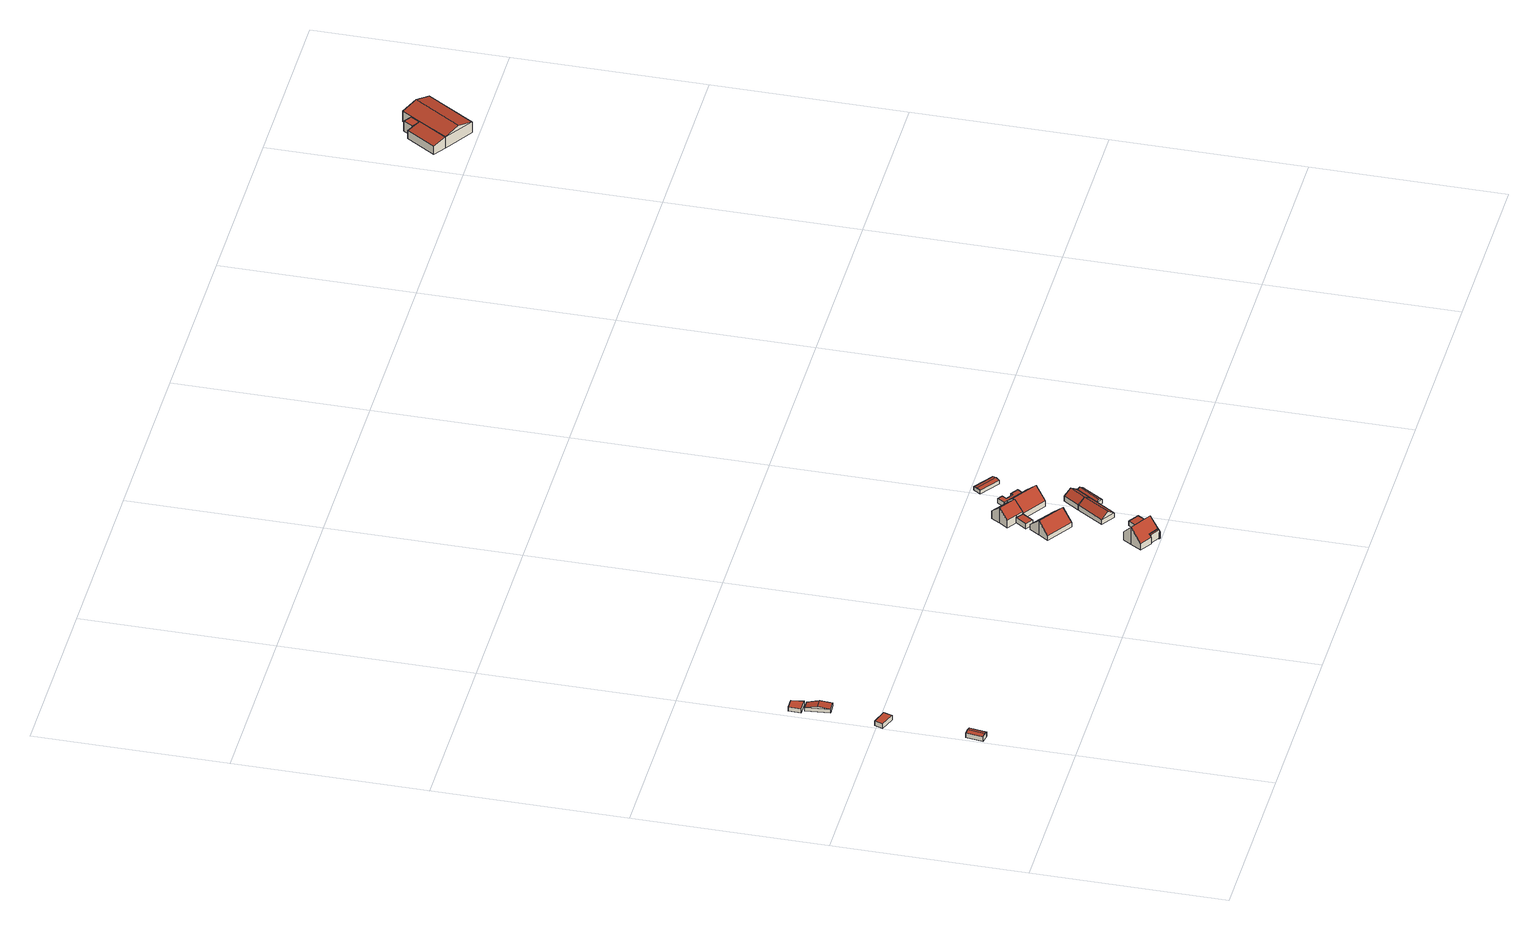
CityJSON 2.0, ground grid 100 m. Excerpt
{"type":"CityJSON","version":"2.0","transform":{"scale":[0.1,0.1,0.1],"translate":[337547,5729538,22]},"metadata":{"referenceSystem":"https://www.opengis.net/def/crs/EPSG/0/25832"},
"CityObjects":{
"building1":{"type":"Building","attributes":{"Geometrietyp2DReferenz":"3000","Gemeindeschluessel":"05170048","function":"31001_1313","roofType":"3100","measuredHeight":3.3},"geometry":[{"type":"Solid","lod":"2","boundaries":[[[[0,1,2,3]],[[4,5,1,0]],[[6,7,5,4]],[[3,2,7,6]],[[0,8,4]],[[6,9,3]],[[3,9,8,0]],[[4,8,9,6]],[[1,5,7,2]]]],"semantics":{"surfaces":[{"type":"WallSurface"},{"type":"RoofSurface"},{"type":"GroundSurface"}],"values":[[0,0,0,0,0,0,1,1,2]]}}]},
"building2":{"type":"Building","attributes":{"Geometrietyp2DReferenz":"3000","Gemeindeschluessel":"05170048","function":"31001_1313","roofType":"1000","measuredHeight":2.63},"geometry":[{"type":"Solid","lod":"2","boundaries":[[[[10,11,12,13]],[[14,15,11,10]],[[16,17,15,14]],[[13,12,17,16]],[[14,10,13,16]],[[11,15,17,12]]]],"semantics":{"surfaces":[{"type":"WallSurface"},{"type":"RoofSurface"},{"type":"GroundSurface"}],"values":[[0,0,0,0,1,2]]}}]},
"building3":{"type":"Building","attributes":{"Geometrietyp2DReferenz":"3000","Gemeindeschluessel":"05170048","function":"31001_1313","roofType":"3100","measuredHeight":3.26},"geometry":[{"type":"Solid","lod":"2","boundaries":[[[[18,19,20,21]],[[22,23,19,18]],[[24,25,23,22]],[[21,20,25,24]],[[18,26,22]],[[24,27,21]],[[21,27,26,18]],[[22,26,27,24]],[[19,23,25,20]]]],"semantics":{"surfaces":[{"type":"WallSurface"},{"type":"RoofSurface"},{"type":"GroundSurface"}],"values":[[0,0,0,0,0,0,1,1,2]]}}]},
"building4":{"type":"Building","attributes":{"Geometrietyp2DReferenz":"3000","Gemeindeschluessel":"05170048","function":"31001_1313","roofType":"1000","measuredHeight":2.47},"geometry":[{"type":"Solid","lod":"2","boundaries":[[[[28,29,30,31]],[[32,33,29,28]],[[34,35,33,32]],[[31,30,35,34]],[[32,28,31,34]],[[29,33,35,30]]]],"semantics":{"surfaces":[{"type":"WallSurface"},{"type":"RoofSurface"},{"type":"GroundSurface"}],"values":[[0,0,0,0,1,2]]}}]},
"building5":{"type":"Building","attributes":{"Gemeindeschluessel":"05170048","Geometrietyp2DReferenz":"3000","function":"31001_1010"},"address":[{"country":"Germany","locality":"Wesel","thoroughfareNumber":"5","thoroughfareName":"Schräger Weg"}],"children":["building5-1","building5-2"]},
"building5-1":{"type":"BuildingPart","attributes":{"roofType":"3100","measuredHeight":10.32},"parents":["building5"],"geometry":[{"type":"MultiSurface","lod":"2","boundaries":[[[36,37,38,39]],[[40,41,37,36]],[[42,43,44,45]],[[46,47,43,42]],[[48,49,47,46]],[[50,51,49,48]],[[52,53,51,50]],[[54,55,53,52]],[[39,38,55,54]],[[42,45,56,57,40,36,39,46]],[[54,52,50,48,46,39]],[[37,41,58,59,44,43,47,49,51,53,55,38]],[[60,61,58,41]],[[57,61,60,40]],[[61,62,59,58]],[[57,56,62,61]],[[62,63,44,59]],[[56,45,63,62]]],"semantics":{"surfaces":[{"type":"WallSurface"},{"type":"RoofSurface"},{"type":"GroundSurface"},{"type":"ClosureSurface"}],"values":[0,0,0,0,0,0,0,0,0,1,1,2,0,3,0,3,0,3]}}]},
"building5-2":{"type":"BuildingPart","attributes":{"roofType":"1000","measuredHeight":4.65},"address":[{"country":"Germany","locality":"Wesel","thoroughfareNumber":"5","thoroughfareName":"Schräger Weg"}],"parents":["building5"],"geometry":[{"type":"MultiSurface","lod":"2","boundaries":[[[64,63,60,65]],[[66,67,64,65]],[[62,61,60,63]],[[64,67,56,45]],[[62,63,45,56]],[[67,66,57,56]],[[61,62,56,57]],[[66,65,40,57]],[[60,61,57,40]]],"semantics":{"surfaces":[{"type":"WallSurface"},{"type":"RoofSurface"},{"type":"GroundSurface"},{"type":"ClosureSurface"}],"values":[0,1,2,0,3,0,3,0,3]}}]},
"building6":{"type":"Building","attributes":{"Geometrietyp2DReferenz":"3000","Gemeindeschluessel":"05170048","function":"31001_2463","roofType":"1000","measuredHeight":2.66},"address":[{"country":"Germany","locality":"Wesel","thoroughfareNumber":"5","thoroughfareName":"Schräger Weg"}],"geometry":[{"type":"Solid","lod":"2","boundaries":[[[[68,69,70,71]],[[72,73,69,68]],[[74,75,73,72]],[[76,77,75,74]],[[78,79,77,76]],[[71,70,79,78]],[[76,74,72,68,71,78]],[[69,73,75,77,79,70]]]],"semantics":{"surfaces":[{"type":"WallSurface"},{"type":"RoofSurface"},{"type":"GroundSurface"}],"values":[[0,0,0,0,0,0,1,2]]}}]},
"building7":{"type":"Building","attributes":{"Geometrietyp2DReferenz":"3000","Gemeindeschluessel":"05170048","function":"31001_2720","roofType":"3100","measuredHeight":8.43},"address":[{"country":"Germany","locality":"Wesel","thoroughfareNumber":"3","thoroughfareName":"Schräger Weg"}],"geometry":[{"type":"Solid","lod":"2","boundaries":[[[[80,81,82,83]],[[84,85,81,80]],[[86,87,85,84]],[[88,89,87,86]],[[90,91,89,88]],[[92,93,91,90]],[[83,82,93,92]],[[83,92,90,80]],[[88,86,84,80,90]],[[81,85,87,89,91,93,82]]]],"semantics":{"surfaces":[{"type":"WallSurface"},{"type":"RoofSurface"},{"type":"GroundSurface"}],"values":[[0,0,0,0,0,0,0,1,1,2]]}}]},
"building8":{"type":"Building","attributes":{"Geometrietyp2DReferenz":"3000","Gemeindeschluessel":"05170048","function":"31001_1010","roofType":"1000","measuredHeight":3},"address":[{"country":"Germany","locality":"Wesel","thoroughfareNumber":"3","thoroughfareName":"Schräger Weg"}],"geometry":[{"type":"Solid","lod":"2","boundaries":[[[[94,95,96,97]],[[98,99,95,94]],[[100,101,99,98]],[[97,96,101,100]],[[98,94,97,100]],[[95,99,101,96]]]],"semantics":{"surfaces":[{"type":"WallSurface"},{"type":"RoofSurface"},{"type":"GroundSurface"}],"values":[[0,0,0,0,1,2]]}}]},
"building9":{"type":"Building","attributes":{"Geometrietyp2DReferenz":"3000","Gemeindeschluessel":"05170048","function":"31001_2720","roofType":"3100","measuredHeight":5.82},"address":[{"country":"Germany","locality":"Wesel","thoroughfareNumber":"3","thoroughfareName":"Schräger Weg"}],"geometry":[{"type":"Solid","lod":"2","boundaries":[[[[102,103,104,105]],[[106,107,103,102]],[[108,109,107,106]],[[105,104,109,108]],[[102,110,106]],[[108,111,105]],[[105,111,110,102]],[[106,110,111,108]],[[103,107,109,104]]]],"semantics":{"surfaces":[{"type":"WallSurface"},{"type":"RoofSurface"},{"type":"GroundSurface"}],"values":[[0,0,0,0,0,0,1,1,2]]}}]},
"building10":{"type":"Building","attributes":{"name":"Hagenbecks Kat","Gemeindeschluessel":"05170048","Geometrietyp2DReferenz":"3000","function":"31001_1010"},"address":[{"country":"Germany","locality":"Wesel","thoroughfareNumber":"3","thoroughfareName":"Schräger Weg"}],"children":["building10-1","building10-2"]},
"building10-1":{"type":"BuildingPart","attributes":{"roofType":"3100","measuredHeight":9.2},"parents":["building10"],"geometry":[{"type":"MultiSurface","lod":"2","boundaries":[[[112,113,114,115]],[[116,117,118,119]],[[120,121,117,116]],[[122,123,121,120]],[[124,125,123,122]],[[115,114,125,124]],[[112,115,124,122,126]],[[120,116,119,126,122]],[[113,127,118,117,121,123,125,114]],[[126,128,129]],[[129,128,127,130,131]],[[112,131,130,113]],[[126,119,132,128]],[[118,127,128,132]]],"semantics":{"surfaces":[{"type":"WallSurface"},{"type":"RoofSurface"},{"type":"GroundSurface"},{"type":"ClosureSurface"}],"values":[0,0,0,0,0,0,1,1,2,0,3,3,0,3]}}]},
"building10-2":{"type":"BuildingPart","attributes":{"roofType":"3100","measuredHeight":9.22},"parents":["building10"],"geometry":[{"type":"MultiSurface","lod":"2","boundaries":[[[133,134,135,136]],[[137,138,134,133]],[[139,140,138,137]],[[132,118,140,139]],[[136,135,113,141]],[[133,136,141,142,137]],[[132,139,137,142]],[[134,138,140,118,130,113,135]],[[142,131,129]],[[129,131,130,127,128]],[[128,127,118,132]],[[142,141,112,131]],[[113,130,131,112]]],"semantics":{"surfaces":[{"type":"WallSurface"},{"type":"RoofSurface"},{"type":"GroundSurface"},{"type":"ClosureSurface"}],"values":[0,0,0,0,0,1,1,2,0,3,3,0,3]}}]},
"building11":{"type":"Building","attributes":{"Geometrietyp2DReferenz":"3000","Gemeindeschluessel":"05170048","function":"31001_2720","roofType":"3100","measuredHeight":5.8},"address":[{"country":"Germany","locality":"Wesel","thoroughfareNumber":"3","thoroughfareName":"Schräger Weg"}],"geometry":[{"type":"Solid","lod":"2","boundaries":[[[[105,104,143,144]],[[108,109,104,105]],[[145,146,109,108]],[[144,143,146,145]],[[105,111,108]],[[145,147,144]],[[144,147,111,105]],[[108,111,147,145]],[[104,109,146,143]]]],"semantics":{"surfaces":[{"type":"WallSurface"},{"type":"RoofSurface"},{"type":"GroundSurface"}],"values":[[0,0,0,0,0,0,1,1,2]]}}]},
"building12":{"type":"Building","attributes":{"Geometrietyp2DReferenz":"3000","Gemeindeschluessel":"05170048","function":"51009_1610","roofType":"3100","measuredHeight":3.26},"geometry":[{"type":"Solid","lod":"2","boundaries":[[[[148,149,150,151]],[[152,153,149,148]],[[154,155,153,152]],[[151,150,155,154]],[[148,156,152]],[[154,157,151]],[[151,157,156,148]],[[152,156,157,154]],[[149,153,155,150]]]],"semantics":{"surfaces":[{"type":"WallSurface"},{"type":"RoofSurface"},{"type":"GroundSurface"}],"values":[[0,0,0,0,0,0,1,1,2]]}}]},
"building13":{"type":"Building","attributes":{"Geometrietyp2DReferenz":"3000","Gemeindeschluessel":"05170048","function":"51009_1610","roofType":"1000","measuredHeight":2.62},"geometry":[{"type":"Solid","lod":"2","boundaries":[[[[158,159,160,161]],[[162,163,159,158]],[[164,165,163,162]],[[166,167,165,164]],[[168,169,167,166]],[[170,171,169,168]],[[172,173,171,170]],[[161,160,173,172]],[[170,168,166,164,162,158,161,172]],[[159,163,165,167,169,171,173,160]]]],"semantics":{"surfaces":[{"type":"WallSurface"},{"type":"RoofSurface"},{"type":"GroundSurface"}],"values":[[0,0,0,0,0,0,0,0,1,2]]}}]},
"building14":{"type":"Building","attributes":{"Geometrietyp2DReferenz":"3000","Gemeindeschluessel":"05170048","function":"31001_2723","roofType":"3100","measuredHeight":2.56},"address":[{"country":"Germany","locality":"Wesel","thoroughfareNumber":"3","thoroughfareName":"Schräger Weg"}],"geometry":[{"type":"Solid","lod":"2","boundaries":[[[[174,175,176,177]],[[178,179,175,174]],[[180,181,179,178]],[[177,176,181,180]],[[174,182,178]],[[180,183,177]],[[177,183,182,174]],[[178,182,183,180]],[[175,179,181,176]]]],"semantics":{"surfaces":[{"type":"WallSurface"},{"type":"RoofSurface"},{"type":"GroundSurface"}],"values":[[0,0,0,0,0,0,1,1,2]]}}]},
"building15":{"type":"Building","attributes":{"Gemeindeschluessel":"05170048","Geometrietyp2DReferenz":"3000","function":"31001_2143"},"address":[{"country":"Germany","locality":"Wesel","thoroughfareNumber":"70","thoroughfareName":"Bruchweg"}],"children":["building15-1","building15-2"]},
"building15-1":{"type":"BuildingPart","attributes":{"roofType":"3100","measuredHeight":8.81},"parents":["building15"],"geometry":[{"type":"MultiSurface","lod":"2","boundaries":[[[184,185,186,187]],[[188,189,185,184]],[[187,186,190,191]],[[184,192,188]],[[191,193,187]],[[187,193,192,184]],[[188,192,193,191]],[[185,189,190,186]],[[194,191,190,195]],[[188,194,195,189]]],"semantics":{"surfaces":[{"type":"WallSurface"},{"type":"RoofSurface"},{"type":"GroundSurface"},{"type":"ClosureSurface"}],"values":[0,0,0,0,0,1,1,2,0,3]}}]},
"building15-2":{"type":"BuildingPart","attributes":{"roofType":"2100","measuredHeight":6.42},"parents":["building15"],"geometry":[{"type":"Solid","lod":"2","boundaries":[[[[196,197,189,188]],[[198,199,197,196]],[[194,195,199,198]],[[198,196,188,194]],[[197,199,195,189]],[[194,188,189,195]]]],"semantics":{"surfaces":[{"type":"WallSurface"},{"type":"RoofSurface"},{"type":"GroundSurface"},{"type":"ClosureSurface"}],"values":[[0,0,0,1,2,3]]}}]},
"building16":{"type":"Building","attributes":{"Geometrietyp2DReferenz":"3000","Gemeindeschluessel":"05170048","function":"51009_1610","roofType":"1000","measuredHeight":5.87},"geometry":[{"type":"Solid","lod":"2","boundaries":[[[[200,201,202,203]],[[204,205,201,200]],[[206,207,205,204]],[[203,202,207,206]],[[204,200,203,206]],[[201,205,207,202]]]],"semantics":{"surfaces":[{"type":"WallSurface"},{"type":"RoofSurface"},{"type":"GroundSurface"}],"values":[[0,0,0,0,1,2]]}}]}
},
"vertices":[
[56,461,34],[56,461,7],[71,550,7],[71,550,34],[13,467,34],[13,467,7],[27,557,34],[27,557,7],[34,464,40],[49,553,40],
[85,940,35],[85,940,8],[100,986,8],[100,986,35],[4,967,35],[4,967,8],[19,1012,35],[19,1012,8],
[75,1246,26],[75,1246,6],[132,1248,6],[132,1248,26],[62,1373,26],[62,1373,6],[110,1374,26],[110,1374,6],[69,1309,38],[121,1311,38],
[109,1385,32],[109,1385,7],[97,1451,7],[97,1451,32],[41,1384,32],[41,1384,7],[41,1450,32],[41,1450,7],
[1838,8,50],[1838,8,12],[1872,64,12],[1872,64,115],[1833,11,50],[1833,11,12],[1722,77,50],[1722,77,12],[1785,40,12],[1785,40,50],[1756,133,115],[1756,133,12],[1784,178,62],[1784,178,12],[1873,124,62],[1873,124,12],[1899,109,62],[1899,109,12],[1897,106,65],[1897,106,12],[1791,50,62],[1839,21,62],[1839,21,12],[1791,50,12],[1833,11,18],[1839,21,18],[1791,50,18],[1785,40,18],
[1785,40,65],[1833,11,65],[1839,21,65],[1791,50,65],
[1963,147,38],[1963,147,11],[1908,181,11],[1908,181,38],[1928,88,38],[1928,88,11],[1897,106,38],[1897,106,11],[1899,109,38],[1899,109,11],[1873,124,38],[1873,124,11],
[1733,589,96],[1733,589,12],[1698,537,12],[1698,537,40],[1768,642,40],[1768,642,12],[1793,624,40],[1793,624,12],[1901,552,40],[1901,552,12],[1866,500,96],[1866,500,12],[1831,448,40],[1831,448,12],
[1802,637,45],[1802,637,15],[1840,694,15],[1840,694,45],[1763,662,45],[1763,662,15],[1802,720,45],[1802,720,15],
[1956,264,40],[1956,264,11],[2048,403,11],[2048,403,40],[1886,310,40],[1886,310,11],[1979,449,40],[1979,449,11],[1921,287,69],[2014,426,69],
[1838,696,48],[1838,696,13],[1840,694,13],[1840,694,48],[1909,804,48],[1909,804,13],[1898,787,13],[1898,787,66],[2037,719,48],[2037,719,13],[2002,665,105],[2002,665,13],[1966,611,48],[1966,611,13],[1873,750,105],[1873,750,13],[1873,750,96],[1871,745,101],[1868,741,13],[1868,741,96],[1898,787,57],
[1752,752,57],[1752,752,13],[1802,720,13],[1802,720,57],[1782,798,105],[1782,798,13],[1813,843,57],[1813,843,13],[1838,696,57],[1868,741,105],
[2105,487,11],[2105,487,40],[2035,533,40],[2035,533,11],[2070,510,69],
[2060,348,32],[2060,348,10],[2138,465,10],[2138,465,32],[2026,370,32],[2026,370,10],[2105,487,32],[2105,487,10],[2043,359,43],[2121,476,43],
[1997,791,41],[1997,791,15],[1989,779,15],[1989,779,41],[2035,765,41],[2035,765,15],[2014,734,41],[2014,734,15],[1913,801,41],[1913,801,15],[1941,845,41],[1941,845,15],[1967,828,41],[1967,828,15],[1952,803,41],[1952,803,15],
[1996,945,33],[1996,945,12],[2101,873,12],[2101,873,33],[2021,982,33],[2021,982,12],[2126,911,33],[2126,911,12],[2009,963,38],[2113,892,38],
[4351,4036,74],[4351,4036,10],[4515,4288,10],[4515,4288,74],[4200,4134,74],[4200,4134,10],[4363,4386,10],[4363,4386,74],[4276,4085,98],[4439,4337,98],[4299,4286,74],[4299,4286,10],
[4132,4178,60],[4132,4178,10],[4231,4330,60],[4231,4330,10],
[4299,4286,70],[4299,4286,11],[4331,4336,11],[4331,4336,70],[4257,4313,70],[4257,4313,11],[4289,4363,70],[4289,4363,11]
]}
